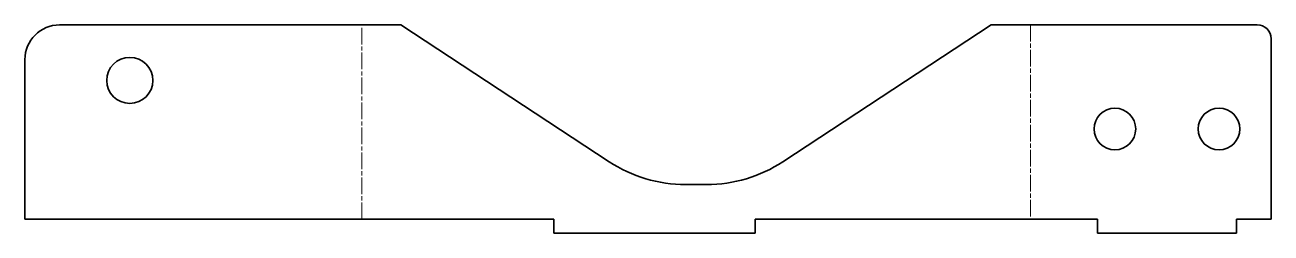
# Model space of a CAD drawing. Header units: inches. Extents: x 0 to 179, y 0 to 30.
import ezdxf

# ---------------------------------------------------------------- set-up
doc = ezdxf.new("R2010")
doc.units = ezdxf.units.IN
doc.header["$MEASUREMENT"] = 0
doc.linetypes.add('Chain', pattern=[13.68, 9.12, -1.14, 2.28, -1.14])
doc.layers.add('SIMUMAK Bend Centerline (ISO)', color=7, linetype='Chain', lineweight=9)
doc.layers.add('SIMUMAK Visible (ISO)', color=7, linetype='Continuous', lineweight=35)

# ---------------------------------------------------------------- blocks, each defined once
blk = doc.blocks.new('A')
at = {"layer": 'SIMUMAK Bend Centerline (ISO)', "ltscale": 0.263158}
for p, q in [((48.5, 2), (48.5, 30)), ((144.81, 30), (144.81, 2))]:
    blk.add_line(p, q, dxfattribs=at)
at = {"layer": 'SIMUMAK Visible (ISO)'}
for p, q in [((5, 30), (54.16, 30)), ((84.16, 10.29), (54.16, 30)), ((139.16, 30), (109.16, 10.29)), ((177.47, 30), (139.16, 30)), ((179.47, 28), (179.47, 2)), ((0, 25), (0, 2)), ((98.17, 7), (95.14, 7)), ((76.16, 2), (0, 2)), ((76.16, 0), (76.16, 2)), ((105.16, 2), (105.16, 0)), ((154.47, 2), (105.16, 2)), ((154.47, 0), (154.47, 2)), ((174.47, 2), (174.47, 0)), ((179.47, 2), (174.47, 2)), ((105.16, 0), (76.16, 0)), ((174.47, 0), (154.47, 0))]:
    blk.add_line(p, q, dxfattribs=at)
for centre, radius in [((15.1, 22), 3.32), ((156.97, 15), 3), ((171.97, 15), 3)]:
    blk.add_circle(centre, radius, dxfattribs=at)
at = {"layer": 'SIMUMAK Visible (ISO)', "extrusion": (0, 0, -1)}
for centre, radius, start, end in [((-5, 25), 5, 360, 90), ((-177.47, 28), 2, 90, 180)]:
    blk.add_arc(centre, radius, start, end, dxfattribs=at)
at = {"layer": 'SIMUMAK Visible (ISO)'}
for centre, start, end in [((95.14, 27), 236.6894, 270), ((98.17, 27), 270, 303.3106)]:
    blk.add_arc(centre, 20, start, end, dxfattribs=at)

msp = doc.modelspace()

# ---------------------------------------------------------------- block references
msp.add_blockref('A', (0, 0))

doc.saveas('drawing.dxf')
